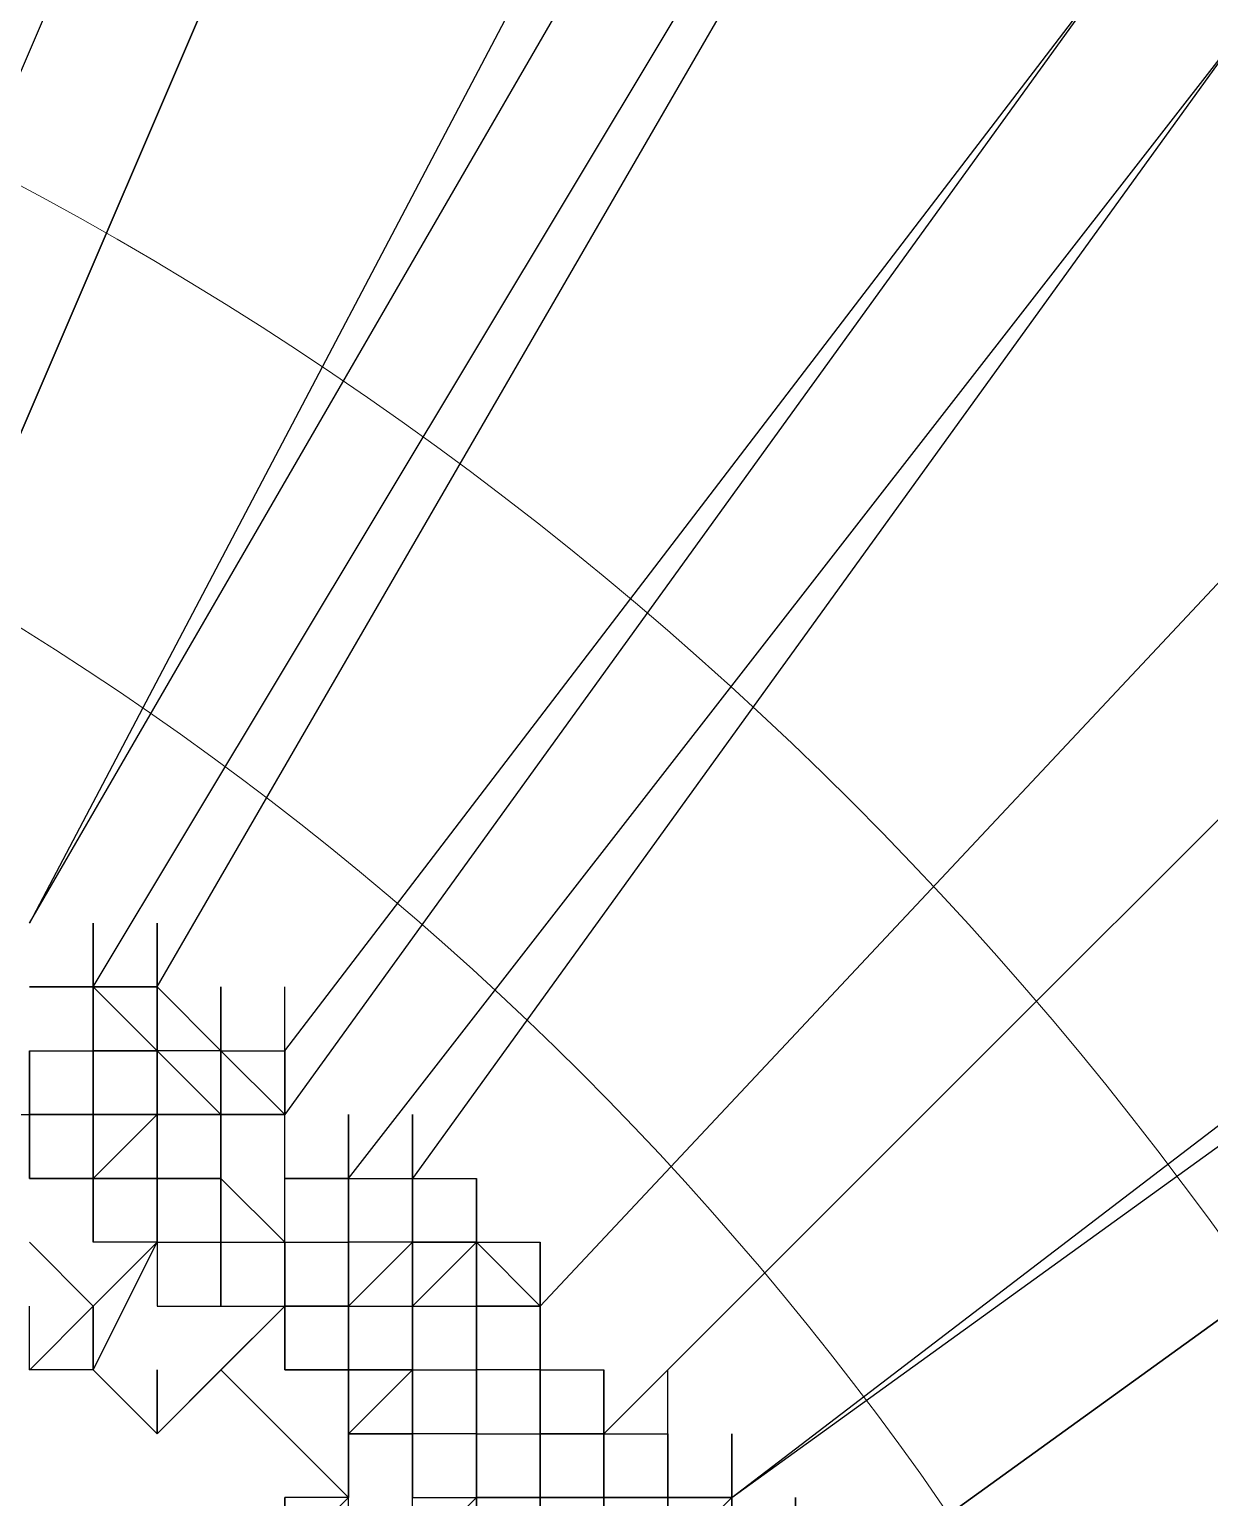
# Model space of a CAD drawing. Header units: inches. Extents: x 3324238 to 135265466, y -1036581 to 20094598.
# Drawn here: x 3353513.43 to 3353514.92, y -519252.235 to -519250.382 of the extents above; entities that cross this region are included whole.
import ezdxf

# ---------------------------------------------------------------- set-up
doc = ezdxf.new("R2010")
doc.units = ezdxf.units.IN
doc.header["$MEASUREMENT"] = 0
doc.layers.add('PDF_Geometry', color=7, linetype='Continuous')

msp = doc.modelspace()

# ---------------------------------------------------------------- linework, layer by layer
at = {"layer": 'PDF_Geometry', "color": 32, "lineweight": 13, "true_color": 0xdd6e00}
for points in [[(3353522.7765, -519332.0817), (3353522.7765, -519254.4915, 1.00015), (3353499.8943, -519254.4915)], [(3353517.2977, -519332.0817), (3353517.2977, -519254.4915, 1.002038), (3353505.3731, -519254.4915), (3353505.3731, -519332.0817)], [(3353516.8143, -519332.0817), (3353516.8143, -519254.4915, 1.000988), (3353505.8566, -519254.4915), (3353505.8566, -519332.0817)]]:
    msp.add_lwpolyline(points, format="xyb", dxfattribs=at)
at = {"layer": 'PDF_Geometry', "lineweight": 25}
for points in [[(3353513.9137, -519249.8184), (3353513.9943, -519249.8184), (3353513.9137, -519249.7378), (3353513.9137, -519249.6572), (3353513.9137, -519249.5766), (3353513.9137, -519249.6572), (3353513.9137, -519249.7378), (3353513.1886, -519251.4298), (3353513.1886, -519251.5103), (3353513.1886, -519251.5909), (3353513.1886, -519251.6715), (3353513.1886, -519251.5909), (3353513.1886, -519251.5103), (3353513.1886, -519251.5909), (3353513.1886, -519251.5103), (3353513.1886, -519251.5909), (3353513.1886, -519251.5103), (3353513.1886, -519251.4298), (3353513.1886, -519251.3492), (3353513.1886, -519251.4298), (3353513.9137, -519249.7378)], [(3353513.7526, -519249.6572), (3353513.0274, -519251.3492), (3353513.0274, -519251.2686)], [(3353513.4303, -519251.5103), (3353514.3166, -519249.9795)], [(3353514.236, -519249.9795), (3353513.4303, -519251.5103)], [(3353513.5108, -519251.5909), (3353514.4777, -519249.9795)], [(3353513.5914, -519251.5909), (3353514.4777, -519250.0601)], [(3353514.8, -519250.3018), (3353513.7526, -519251.7521), (3353513.7526, -519251.6715), (3353514.8, -519250.3018), (3353514.8, -519250.2212), (3353514.8, -519250.3018), (3353514.8806, -519250.3018), (3353514.8806, -519250.2212), (3353514.8806, -519250.3018), (3353514.8806, -519250.2212)], [(3353513.8331, -519251.9132), (3353513.8331, -519251.8326), (3353514.9611, -519250.3824), (3353513.9137, -519251.8326), (3353513.9137, -519251.9132), (3353513.9137, -519251.8326), (3353513.9137, -519251.9132), (3353513.9137, -519251.8326), (3353513.9137, -519251.9132), (3353513.9137, -519251.8326), (3353513.9137, -519251.7521), (3353513.9137, -519251.8326), (3353513.9137, -519251.9132), (3353513.9137, -519251.8326), (3353513.9943, -519251.8326), (3353513.9943, -519251.9132), (3353513.9943, -519251.8326), (3353513.9943, -519251.9132), (3353513.9943, -519251.9938), (3353513.9943, -519251.9132), (3353513.9943, -519251.9938), (3353513.9943, -519252.0743), (3353513.9943, -519252.1549), (3353513.9943, -519252.2355), (3353513.9943, -519252.3161), (3353513.9943, -519252.2355), (3353513.9943, -519252.1549), (3353513.9943, -519252.0743), (3353513.9943, -519251.9938), (3353513.9943, -519252.0743), (3353513.9943, -519252.1549), (3353513.9943, -519252.2355), (3353513.9943, -519252.3161), (3353513.9943, -519252.2355), (3353513.9943, -519252.3161), (3353513.9943, -519252.2355), (3353514.0748, -519252.2355), (3353514.0748, -519252.3161), (3353514.0748, -519252.2355), (3353513.9943, -519252.2355), (3353514.0748, -519252.2355), (3353514.0748, -519252.1549), (3353514.0748, -519252.0743), (3353514.0748, -519252.1549), (3353514.0748, -519252.0743), (3353514.0748, -519251.9938), (3353514.0748, -519251.9132)], [(3353513.9137, -519252.0743), (3353513.9943, -519252.0743), (3353513.9943, -519251.9938), (3353514.0748, -519251.9938), (3353514.0748, -519251.9132), (3353514.0748, -519251.9938), (3353515.2834, -519250.7046)], [(3353515.2834, -519250.7046), (3353514.0749, -519251.9938), (3353514.0749, -519251.9132)], [(3353514.236, -519252.3161), (3353514.236, -519252.2355), (3353514.3166, -519252.2355), (3353514.236, -519252.2355), (3353514.236, -519252.3161), (3353514.236, -519252.2355), (3353514.236, -519252.3161), (3353514.236, -519252.2355), (3353514.1554, -519252.2355), (3353514.1554, -519252.1549), (3353514.1554, -519252.2355), (3353514.1554, -519252.1549), (3353514.1554, -519252.2355), (3353514.1554, -519252.1549), (3353514.1554, -519252.2355), (3353514.1554, -519252.1549), (3353514.1554, -519252.2355), (3353514.0748, -519252.2355), (3353514.1554, -519252.2355), (3353514.1554, -519252.3161), (3353514.1554, -519252.2355), (3353514.1554, -519252.1549), (3353514.1554, -519252.2355), (3353514.1554, -519252.1549), (3353515.4446, -519250.8658)], [(3353514.1554, -519252.1549), (3353515.4446, -519250.8658)], [(3353515.928, -519251.1075), (3353515.928, -519251.0269), (3353515.928, -519251.1075), (3353515.928, -519251.1881), (3353515.928, -519251.2686), (3353515.928, -519251.1881), (3353515.928, -519251.2686), (3353515.928, -519251.3492), (3353515.8474, -519251.3492), (3353514.3971, -519252.3966), (3353514.3971, -519252.4772), (3353514.3971, -519252.3966), (3353514.3971, -519252.4772), (3353514.3971, -519252.5578), (3353514.3971, -519252.6384), (3353514.3971, -519252.7189), (3353514.4777, -519252.7189), (3353514.4777, -519252.7995), (3353514.4777, -519252.8801), (3353514.4777, -519252.7995)], [(3353514.3166, -519252.3161), (3353514.3166, -519252.2355), (3353515.7669, -519251.1881)], [(3353514.3166, -519252.6384), (3353514.3971, -519252.6384), (3353514.3971, -519252.7189), (3353514.3971, -519252.6384), (3353514.3971, -519252.5578), (3353514.3971, -519252.4772), (3353514.3971, -519252.3966), (3353514.3971, -519252.3161), (3353514.3971, -519252.3966), (3353514.3971, -519252.3161), (3353514.3971, -519252.3966), (3353514.3971, -519252.3161), (3353514.3971, -519252.3966), (3353514.3971, -519252.3161), (3353514.3971, -519252.3966), (3353514.3166, -519252.3966), (3353514.3971, -519252.3966), (3353514.3971, -519252.3161), (3353514.3166, -519252.3161), (3353514.3166, -519252.2355), (3353515.6863, -519251.1881)], [(3353514.4777, -519252.4772), (3353514.4777, -519252.5578), (3353514.5583, -519252.5578), (3353514.5583, -519252.6384), (3353514.5583, -519252.5578), (3353514.4777, -519252.5578), (3353514.3971, -519252.5578), (3353514.3971, -519252.4772), (3353514.3971, -519252.5578), (3353514.3971, -519252.4772), (3353514.3971, -519252.3966), (3353515.8474, -519251.3492)], [(3353513.5108, -519251.7521), (3353513.5108, -519251.6715), (3353513.5914, -519251.6715), (3353513.5914, -519251.7521), (3353513.5914, -519251.6715), (3353513.5914, -519251.7521), (3353513.5914, -519251.8326), (3353513.5914, -519251.7521), (3353513.5914, -519251.6715), (3353513.5914, -519251.5909), (3353513.5914, -519251.6715), (3353513.5914, -519251.5909), (3353513.5914, -519251.6715), (3353513.5914, -519251.5909), (3353513.5914, -519251.5103), (3353513.5914, -519251.5909), (3353513.5914, -519251.5103)], [(3353513.5108, -519251.5909), (3353513.5108, -519251.5103)], [(3353513.5108, -519251.5909), (3353513.5108, -519251.5103)], [(3353513.5108, -519251.5909), (3353513.5108, -519251.5103)], [(3353513.5108, -519251.5909), (3353513.5108, -519251.5103)], [(3353513.5108, -519251.5909), (3353513.5108, -519251.5103)], [(3353513.5108, -519251.5909), (3353513.5108, -519251.5104)], [(3353513.5108, -519251.6715), (3353513.5108, -519251.5909), (3353513.5108, -519251.5104)], [(3353513.5108, -519251.5909), (3353513.5108, -519251.5104)], [(3353513.5109, -519251.6715), (3353513.5109, -519251.5909), (3353513.5109, -519251.5104)], [(3353513.5914, -519251.5909), (3353513.5914, -519251.5104)], [(3353513.4303, -519251.6715), (3353513.5108, -519251.6715), (3353513.5108, -519251.5909), (3353513.5108, -519251.6715), (3353513.5108, -519251.7521), (3353513.5108, -519251.6715), (3353513.5108, -519251.5909), (3353513.5108, -519251.6715), (3353513.5108, -519251.5909), (3353513.5108, -519251.6715), (3353513.5108, -519251.7521), (3353513.5108, -519251.8326), (3353513.5108, -519251.7521), (3353513.5108, -519251.8326), (3353513.5914, -519251.8326), (3353513.5914, -519251.7521), (3353513.5108, -519251.8326), (3353513.5108, -519251.7521), (3353513.5108, -519251.8326), (3353513.5914, -519251.8326), (3353513.5914, -519251.7521), (3353513.5914, -519251.8326), (3353513.5108, -519251.8326), (3353513.5108, -519251.7521), (3353513.5108, -519251.8326), (3353513.4303, -519251.8326), (3353513.5108, -519251.8326), (3353513.5108, -519251.7521), (3353513.4303, -519251.7521)], [(3353513.4303, -519251.7521), (3353513.5108, -519251.7521), (3353513.5108, -519251.6715), (3353513.5108, -519251.5909), (3353513.5914, -519251.5909), (3353513.5914, -519251.6715), (3353513.5914, -519251.7521), (3353513.5108, -519251.7521), (3353513.5914, -519251.7521), (3353513.5914, -519251.8326), (3353513.5914, -519251.7521), (3353513.5914, -519251.8326), (3353513.5914, -519251.7521), (3353513.5914, -519251.8326), (3353513.672, -519251.8326), (3353513.672, -519251.9132), (3353513.672, -519251.9938), (3353513.7526, -519251.9938), (3353513.7526, -519251.9132), (3353513.8331, -519251.9132), (3353513.8331, -519251.8326), (3353513.9137, -519251.8326), (3353513.9137, -519251.9132), (3353513.9137, -519251.8326), (3353513.9137, -519251.9132), (3353513.8331, -519251.9132), (3353513.8331, -519251.9938), (3353513.8331, -519252.0743), (3353513.8331, -519252.1549), (3353513.8331, -519252.2355)], [(3353513.4303, -519251.5909), (3353513.5108, -519251.5909), (3353513.5108, -519251.6715)], [(3353513.672, -519251.5909), (3353513.672, -519251.6715), (3353513.5914, -519251.6715), (3353513.672, -519251.7521), (3353513.5914, -519251.7521), (3353513.5914, -519251.8326), (3353513.5914, -519251.9132), (3353513.5914, -519251.9938), (3353513.672, -519251.9938), (3353513.672, -519251.9132), (3353513.672, -519251.8326), (3353513.672, -519251.9132), (3353513.672, -519251.8326), (3353513.672, -519251.7521), (3353513.672, -519251.6715), (3353513.672, -519251.7521), (3353513.672, -519251.6715), (3353513.672, -519251.7521), (3353513.672, -519251.8326), (3353513.672, -519251.7521), (3353513.672, -519251.8326), (3353513.672, -519251.7521), (3353513.672, -519251.6715), (3353513.672, -519251.5909), (3353513.672, -519251.6715), (3353513.672, -519251.7521), (3353513.7526, -519251.7521), (3353513.672, -519251.7521), (3353513.672, -519251.8326), (3353513.5914, -519251.8326), (3353513.5914, -519251.9132), (3353513.5914, -519251.8326), (3353513.5108, -519251.8326), (3353513.5108, -519251.7521), (3353513.5108, -519251.8326), (3353513.5108, -519251.7521), (3353513.5108, -519251.6715), (3353513.5108, -519251.7521), (3353513.4303, -519251.7521)], [(3353513.5108, -519251.6715), (3353513.5108, -519251.5909)], [(3353513.5108, -519251.6715), (3353513.5108, -519251.5909)], [(3353513.5108, -519251.6715), (3353513.5108, -519251.5909)], [(3353513.5108, -519251.6715), (3353513.5108, -519251.5909)], [(3353513.5914, -519251.6715), (3353513.5108, -519251.5909)], [(3353513.5108, -519251.5909), (3353513.5914, -519251.5909)], [(3353513.5108, -519251.6715), (3353513.5108, -519251.5909)], [(3353513.5108, -519251.6715), (3353513.5108, -519251.5909)], [(3353513.5108, -519251.6715), (3353513.5108, -519251.5909)], [(3353513.5108, -519251.6715), (3353513.5108, -519251.5909)], [(3353513.5108, -519251.6715), (3353513.5108, -519251.5909)], [(3353513.5109, -519251.6715), (3353513.5109, -519251.5909)], [(3353513.5109, -519251.6715), (3353513.5109, -519251.5909)], [(3353513.5914, -519251.6715), (3353513.5914, -519251.5909)], [(3353513.5914, -519251.5909), (3353513.672, -519251.6715)], [(3353513.5914, -519251.6715), (3353513.5914, -519251.5909)], [(3353513.672, -519251.7521), (3353513.672, -519251.6715), (3353513.672, -519251.5909), (3353513.672, -519251.6715), (3353513.5914, -519251.6715), (3353513.5914, -519251.7521), (3353513.5914, -519251.6715), (3353513.5914, -519251.5909), (3353513.5914, -519251.6715), (3353513.5914, -519251.5909), (3353513.5914, -519251.6715), (3353513.5914, -519251.7521), (3353513.5914, -519251.6715)], [(3353513.5914, -519251.6715), (3353513.5914, -519251.5909)], [(3353513.5914, -519251.6715), (3353513.5914, -519251.5909)], [(3353513.5914, -519251.6715), (3353513.5914, -519251.5909)], [(3353513.5914, -519251.6715), (3353513.5914, -519251.5909)], [(3353513.5914, -519251.6715), (3353513.5914, -519251.5909)], [(3353513.5914, -519251.6715), (3353513.5914, -519251.5909)], [(3353513.672, -519251.6715), (3353513.672, -519251.5909)], [(3353513.672, -519251.6715), (3353513.672, -519251.5909)], [(3353513.672, -519251.6715), (3353513.672, -519251.5909)], [(3353513.672, -519251.6715), (3353513.672, -519251.5909)], [(3353513.672, -519251.6715), (3353513.672, -519251.5909)], [(3353513.672, -519251.6715), (3353513.672, -519251.5909)], [(3353513.672, -519251.6715), (3353513.672, -519251.5909)], [(3353513.7526, -519251.7521), (3353513.7526, -519251.6715), (3353513.7526, -519251.5909)], [(3353513.7526, -519251.7521), (3353513.7526, -519251.6715), (3353513.7526, -519251.5909)], [(3353513.3497, -519251.7521), (3353513.4303, -519251.7521), (3353513.4303, -519251.6715), (3353513.4303, -519251.7521), (3353513.4303, -519251.6715), (3353513.4303, -519251.7521), (3353513.4303, -519251.8326), (3353513.4303, -519251.7521), (3353513.4303, -519251.6715), (3353513.4303, -519251.7521), (3353513.4303, -519251.6715), (3353513.4303, -519251.7521), (3353513.4303, -519251.8326), (3353513.4303, -519251.7521), (3353513.5108, -519251.7521), (3353513.5108, -519251.8326)], [(3353513.4303, -519251.7521), (3353513.4303, -519251.6715)], [(3353513.4303, -519251.7521), (3353513.4303, -519251.6715)], [(3353513.5108, -519251.7521), (3353513.5108, -519251.6715)], [(3353513.5108, -519251.6715), (3353513.5914, -519251.6715), (3353513.5108, -519251.6715)], [(3353513.5108, -519251.7521), (3353513.5108, -519251.6715)], [(3353513.5108, -519251.7521), (3353513.5108, -519251.6715)], [(3353513.5108, -519251.7521), (3353513.5108, -519251.6715)], [(3353513.5108, -519251.6715), (3353513.5108, -519251.7521)], [(3353513.5108, -519251.7521), (3353513.5108, -519251.6715)], [(3353513.5108, -519251.7521), (3353513.5108, -519251.6715)], [(3353513.5108, -519251.7521), (3353513.5108, -519251.6715)], [(3353513.5108, -519251.7521), (3353513.5108, -519251.6715)], [(3353513.5108, -519251.6715), (3353513.5914, -519251.6715)], [(3353513.5109, -519251.6715), (3353513.5914, -519251.6715)], [(3353513.5914, -519251.8326), (3353513.5914, -519251.7521), (3353513.5914, -519251.6715)], [(3353513.5914, -519251.6715), (3353513.5914, -519251.7521), (3353513.5914, -519251.6715)], [(3353513.5914, -519251.7521), (3353513.5914, -519251.6715)], [(3353513.5914, -519251.7521), (3353513.5914, -519251.6715)], [(3353513.5914, -519251.7521), (3353513.5914, -519251.6715)], [(3353513.5914, -519251.7521), (3353513.5914, -519251.6715)], [(3353513.5914, -519251.6715), (3353513.5914, -519251.7521), (3353513.5914, -519251.6715)], [(3353513.5914, -519251.6715), (3353513.5914, -519251.7521)], [(3353513.5914, -519251.7521), (3353513.5914, -519251.6715), (3353513.5914, -519251.7521)], [(3353513.5914, -519251.7521), (3353513.5914, -519251.6715)], [(3353513.672, -519251.7521), (3353513.672, -519251.6715), (3353513.5914, -519251.6715)], [(3353513.672, -519251.6715), (3353513.5914, -519251.6715)], [(3353513.672, -519251.7521), (3353513.672, -519251.6715)], [(3353513.672, -519251.6715), (3353513.7526, -519251.6715)], [(3353513.672, -519251.7521), (3353513.672, -519251.6715)], [(3353513.672, -519251.6715), (3353513.672, -519251.7521)], [(3353513.7526, -519251.6715), (3353513.7526, -519251.7521), (3353513.672, -519251.7521), (3353513.672, -519251.6715)], [(3353513.672, -519251.7521), (3353513.672, -519251.6715)], [(3353513.672, -519251.6715), (3353513.672, -519251.7521)], [(3353513.672, -519251.6715), (3353513.672, -519251.7521)], [(3353513.672, -519251.7521), (3353513.672, -519251.6715), (3353513.672, -519251.7521)], [(3353513.672, -519251.7521), (3353513.672, -519251.6715), (3353513.7526, -519251.7521)], [(3353513.672, -519251.6715), (3353513.7526, -519251.6715)], [(3353514.0748, -519252.4772), (3353513.9137, -519252.3161), (3353513.9137, -519252.2355), (3353513.9137, -519252.1549), (3353513.8331, -519252.1549), (3353513.8331, -519252.0743), (3353513.8331, -519251.9938), (3353513.8331, -519252.0743), (3353513.8331, -519252.1549), (3353513.8331, -519252.0743), (3353513.8331, -519251.9938), (3353513.8331, -519252.0743), (3353513.8331, -519251.9938), (3353513.8331, -519251.9132), (3353513.8331, -519251.8326), (3353513.7526, -519251.8326), (3353513.7526, -519251.7521), (3353513.7526, -519251.6715), (3353513.7526, -519251.7521)], [(3353513.7526, -519251.8326), (3353513.7526, -519251.7521), (3353513.7526, -519251.6715)], [(3353513.7526, -519251.7521), (3353513.7526, -519251.6715)], [(3353513.7526, -519251.7521), (3353513.7526, -519251.6715)], [(3353513.7526, -519251.7521), (3353513.7526, -519251.6715)], [(3353513.7526, -519251.7521), (3353513.7526, -519251.6715)], [(3353513.7526, -519251.7521), (3353513.7526, -519251.6715)], [(3353513.7526, -519251.8326), (3353513.7526, -519251.7521), (3353513.7526, -519251.6715)], [(3353513.7526, -519251.7521), (3353513.7526, -519251.6715)], [(3353513.5108, -519251.8326), (3353513.5108, -519251.7521)], [(3353513.5108, -519251.7521), (3353513.5108, -519251.8326)], [(3353513.5108, -519251.8326), (3353513.5108, -519251.7521)], [(3353513.5108, -519251.8326), (3353513.5108, -519251.7521)], [(3353513.5914, -519251.7521), (3353513.5108, -519251.7521)], [(3353513.5108, -519251.8326), (3353513.5108, -519251.7521)], [(3353513.5108, -519251.8326), (3353513.5108, -519251.7521)], [(3353513.5914, -519251.8326), (3353513.5108, -519251.8326), (3353513.5108, -519251.7521)], [(3353513.5108, -519251.8326), (3353513.5108, -519251.7521)], [(3353513.5108, -519251.7521), (3353513.5108, -519251.8326)], [(3353513.5108, -519251.7521), (3353513.5914, -519251.7521)], [(3353513.5108, -519251.8326), (3353513.5108, -519251.7521)], [(3353513.5108, -519251.8326), (3353513.5914, -519251.8326), (3353513.5914, -519251.7521), (3353513.5914, -519251.8326)], [(3353513.5108, -519251.8326), (3353513.5108, -519251.7521)], [(3353513.5108, -519251.8326), (3353513.5108, -519251.7521)], [(3353513.5109, -519251.8326), (3353513.5109, -519251.7521), (3353513.5109, -519251.8326), (3353513.5109, -519251.7521), (3353513.5914, -519251.7521)], [(3353513.5109, -519251.8326), (3353513.5109, -519251.7521)], [(3353513.5109, -519251.8326), (3353513.5109, -519251.7521)], [(3353513.5914, -519251.9132), (3353513.5914, -519251.8326), (3353513.5914, -519251.7521)], [(3353513.5914, -519251.7521), (3353513.672, -519251.7521)], [(3353513.5914, -519251.8326), (3353513.5914, -519251.7521)], [(3353513.5914, -519251.8326), (3353513.5914, -519251.7521)], [(3353513.5914, -519251.8326), (3353513.5914, -519251.7521)], [(3353513.5914, -519251.8326), (3353513.5914, -519251.7521)], [(3353513.5914, -519251.8326), (3353513.5914, -519251.7521)], [(3353513.672, -519251.7521), (3353513.5914, -519251.7521)], [(3353513.672, -519251.7521), (3353513.5914, -519251.7521)], [(3353513.5914, -519251.7521), (3353513.672, -519251.7521)], [(3353513.672, -519251.7521), (3353513.5914, -519251.7521)], [(3353513.5914, -519251.8326), (3353513.672, -519251.8326), (3353513.672, -519251.7521)], [(3353513.672, -519252.0743), (3353513.8331, -519252.2355), (3353513.8331, -519252.1549), (3353513.9137, -519252.1549), (3353513.9137, -519252.0743), (3353513.9137, -519251.9938), (3353513.9137, -519251.9132), (3353513.9137, -519251.9938), (3353513.9137, -519251.9132), (3353513.9137, -519251.9938), (3353513.9137, -519252.0743), (3353513.9137, -519251.9938), (3353513.9137, -519251.9132), (3353513.9137, -519251.8326), (3353513.9137, -519251.7521)], [(3353513.7526, -519251.9938), (3353513.7526, -519252.0743), (3353513.7526, -519251.9938), (3353513.7526, -519251.9132), (3353513.672, -519251.8326), (3353513.672, -519251.7521)], [(3353513.672, -519251.8326), (3353513.672, -519251.7521)], [(3353513.672, -519251.8326), (3353513.672, -519251.7521)], [(3353513.672, -519251.8326), (3353513.672, -519251.7521)], [(3353513.9137, -519252.0743), (3353513.8331, -519252.0743), (3353513.8331, -519251.9938), (3353513.8331, -519251.9132), (3353513.8331, -519251.8326), (3353513.8331, -519251.7521), (3353513.8331, -519251.8326), (3353513.8331, -519251.9132), (3353513.8331, -519251.8326), (3353513.8331, -519251.9132), (3353513.8331, -519251.8326), (3353513.8331, -519251.9132), (3353513.8331, -519251.8326), (3353513.8331, -519251.9132), (3353513.8331, -519251.9938), (3353513.8331, -519252.0743), (3353513.8331, -519251.9938), (3353513.8331, -519252.0743), (3353513.8331, -519251.9938), (3353513.7526, -519251.9938), (3353513.8331, -519251.9938), (3353513.8331, -519252.0743), (3353513.8331, -519251.9938), (3353513.8331, -519252.0743), (3353513.9137, -519252.0743), (3353513.9137, -519251.9938), (3353513.9137, -519252.0743), (3353513.9137, -519251.9938), (3353513.9137, -519251.9132), (3353513.9137, -519251.9938), (3353513.9137, -519252.0743), (3353513.9137, -519251.9938)], [(3353513.7526, -519251.8326), (3353513.7526, -519251.7521)], [(3353513.7526, -519251.8326), (3353513.7526, -519251.7521)], [(3353513.7526, -519251.8326), (3353513.7526, -519251.7521)], [(3353513.8331, -519251.7521), (3353513.8331, -519251.8326), (3353513.8331, -519251.9132), (3353513.8331, -519251.9938), (3353513.8331, -519252.0743), (3353513.7526, -519252.0743), (3353513.7526, -519251.9938), (3353513.7526, -519251.9132), (3353513.7526, -519251.8326)], [(3353513.8331, -519251.9132), (3353513.8331, -519251.8326), (3353513.8331, -519251.7521)], [(3353513.8331, -519251.8326), (3353513.8331, -519251.7521)], [(3353513.8331, -519251.8326), (3353513.8331, -519251.7521)], [(3353513.8331, -519251.8326), (3353513.8331, -519251.7521)], [(3353513.9137, -519251.8326), (3353513.9137, -519251.7521)], [(3353513.4303, -519251.9132), (3353513.5108, -519251.9938), (3353513.5108, -519252.0743), (3353513.5108, -519251.9938), (3353513.5914, -519251.9132), (3353513.672, -519251.9132), (3353513.672, -519251.9938), (3353513.672, -519251.9132), (3353513.7526, -519251.9132), (3353513.7526, -519251.9938), (3353513.7526, -519251.9132), (3353513.7526, -519251.9938), (3353513.7526, -519251.9132), (3353513.7526, -519251.9938), (3353513.7526, -519252.0743), (3353513.7526, -519251.9938), (3353513.7526, -519252.0743), (3353513.7526, -519251.9938), (3353513.672, -519252.0743), (3353513.5914, -519252.1549), (3353513.5108, -519252.0743), (3353513.5914, -519251.9132), (3353513.5914, -519251.8326), (3353513.5914, -519251.9132), (3353513.5108, -519251.9132), (3353513.5108, -519251.8326), (3353513.5914, -519251.8326)], [(3353513.5914, -519251.8326), (3353513.5108, -519251.8326), (3353513.5914, -519251.8326)], [(3353513.5108, -519251.8326), (3353513.5914, -519251.8326)], [(3353513.5914, -519251.9132), (3353513.5914, -519251.8326)], [(3353513.5914, -519251.9132), (3353513.5914, -519251.8326)], [(3353513.5914, -519251.9132), (3353513.5914, -519251.8326)], [(3353513.5914, -519251.8326), (3353513.5914, -519251.9132), (3353513.5914, -519251.8326)], [(3353513.5914, -519251.9132), (3353513.5914, -519251.8326)], [(3353513.5914, -519251.8326), (3353513.5914, -519251.9132)], [(3353513.5914, -519251.9132), (3353513.5914, -519251.8326)], [(3353513.5914, -519251.8326), (3353513.5914, -519251.9132)], [(3353513.5914, -519251.9132), (3353513.5914, -519251.8326)], [(3353513.672, -519251.9132), (3353513.672, -519251.8326)], [(3353513.672, -519251.9132), (3353513.672, -519251.8326)], [(3353513.7526, -519252.0743), (3353513.7526, -519251.9938), (3353513.8331, -519251.9938), (3353513.8331, -519251.9132), (3353513.8331, -519251.9938), (3353513.8331, -519252.0743), (3353513.7526, -519252.0743), (3353513.7526, -519251.9938), (3353513.7526, -519252.0743), (3353513.7526, -519251.9938), (3353513.7526, -519251.9132), (3353513.7526, -519251.9938), (3353513.7526, -519251.9132), (3353513.7526, -519251.9938), (3353513.8331, -519251.9938), (3353513.8331, -519252.0743), (3353513.8331, -519251.9938), (3353513.8331, -519252.0743), (3353513.8331, -519251.9938), (3353513.9137, -519251.9132), (3353513.9943, -519251.9132), (3353513.9943, -519251.8326), (3353513.9943, -519251.9132), (3353513.9943, -519251.8326), (3353513.9943, -519251.9132), (3353513.9943, -519251.9938), (3353513.9943, -519252.0743), (3353513.9943, -519252.1549), (3353513.9943, -519252.2355), (3353513.9943, -519252.3161), (3353513.9943, -519252.2355), (3353513.9943, -519252.3161)], [(3353513.7526, -519251.9132), (3353513.7526, -519251.8326)], [(3353513.7526, -519251.9132), (3353513.7526, -519251.8326)], [(3353513.7526, -519251.9132), (3353513.7526, -519251.8326), (3353513.8331, -519251.8326), (3353513.8331, -519251.9132), (3353513.8331, -519251.9938), (3353513.8331, -519252.0743), (3353513.8331, -519251.9938), (3353513.8331, -519251.9132), (3353513.8331, -519251.8326)], [(3353513.7526, -519251.8326), (3353513.8331, -519251.8326)], [(3353513.7526, -519251.9132), (3353513.7526, -519251.8326)], [(3353513.8331, -519251.8326), (3353513.7526, -519251.8326)], [(3353513.7526, -519251.9132), (3353513.7526, -519251.8326)], [(3353513.8331, -519251.9938), (3353513.8331, -519251.9132), (3353513.8331, -519251.8326)], [(3353513.8331, -519251.9132), (3353513.8331, -519251.8326)], [(3353513.9137, -519252.0743), (3353513.8331, -519252.0743), (3353513.8331, -519251.9938), (3353513.9137, -519251.9938), (3353513.9137, -519251.9132), (3353513.9137, -519251.9938), (3353513.9137, -519251.9132), (3353513.9137, -519251.8326), (3353513.9137, -519251.9132), (3353513.9137, -519251.8326)], [(3353513.8331, -519251.9132), (3353513.8331, -519251.8326)], [(3353513.8331, -519251.9132), (3353513.8331, -519251.8326)], [(3353513.8331, -519251.8326), (3353513.9137, -519251.8326)], [(3353513.8331, -519251.9132), (3353513.8331, -519251.8326)], [(3353513.8331, -519251.9132), (3353513.8331, -519251.8326)], [(3353513.8331, -519251.9132), (3353513.8331, -519251.8326)], [(3353513.9137, -519251.9132), (3353513.9137, -519251.8326), (3353513.9137, -519251.9132)], [(3353513.9137, -519251.9132), (3353513.9137, -519251.8326)], [(3353513.9137, -519251.9132), (3353513.9137, -519251.8326)], [(3353513.9137, -519251.9132), (3353513.9137, -519251.8326)], [(3353513.9137, -519251.9132), (3353513.9137, -519251.8326)], [(3353513.9137, -519251.9132), (3353513.9137, -519251.8326)], [(3353513.9137, -519251.9132), (3353513.9137, -519251.8326)], [(3353513.9137, -519251.9132), (3353513.9137, -519251.8326)], [(3353513.9137, -519251.9132), (3353513.9137, -519251.8326)], [(3353513.9137, -519251.9132), (3353513.9137, -519251.8326)], [(3353513.9137, -519251.9132), (3353513.9137, -519251.8326)], [(3353513.9137, -519251.9132), (3353513.9137, -519251.8326)], [(3353513.9137, -519251.9132), (3353513.9137, -519251.8326)], [(3353513.9137, -519251.9132), (3353513.9137, -519251.8326)], [(3353513.9137, -519251.9132), (3353513.9137, -519251.8326)], [(3353513.9137, -519251.9132), (3353513.9137, -519251.8326)], [(3353513.9137, -519251.9132), (3353513.9137, -519251.8326)], [(3353514.0748, -519252.2355), (3353513.9943, -519252.2355), (3353513.9943, -519252.1549), (3353513.9943, -519252.0743), (3353513.9943, -519251.9938), (3353513.9943, -519251.9132), (3353513.9943, -519251.8326)], [(3353513.9943, -519251.9132), (3353513.9943, -519251.8326)], [(3353513.5914, -519251.9132), (3353513.5108, -519251.9132)], [(3353513.672, -519251.9938), (3353513.672, -519251.9132)], [(3353513.8331, -519251.9938), (3353513.8331, -519252.0743), (3353513.8331, -519251.9938), (3353513.8331, -519252.0743), (3353513.8331, -519251.9938), (3353513.8331, -519252.0743), (3353513.8331, -519251.9938), (3353513.7526, -519251.9938), (3353513.7526, -519252.0743), (3353513.8331, -519252.0743), (3353513.8331, -519252.1549), (3353513.9137, -519252.0743), (3353513.8331, -519252.0743), (3353513.8331, -519252.1549), (3353513.8331, -519252.0743), (3353513.8331, -519251.9938), (3353513.8331, -519252.0743), (3353513.8331, -519251.9938), (3353513.8331, -519252.0743), (3353513.8331, -519251.9938), (3353513.8331, -519252.0743), (3353513.8331, -519252.1549), (3353513.8331, -519252.0743), (3353513.8331, -519252.1549), (3353513.8331, -519252.0743), (3353513.8331, -519252.1549), (3353513.8331, -519252.0743), (3353513.8331, -519251.9938), (3353513.8331, -519251.9132), (3353513.8331, -519251.9938), (3353513.8331, -519251.9132), (3353513.8331, -519251.9938), (3353513.7526, -519251.9938), (3353513.7526, -519251.9132), (3353513.7526, -519251.9938), (3353513.7526, -519251.9132)], [(3353513.7526, -519251.9938), (3353513.7526, -519251.9132)], [(3353513.7526, -519251.9938), (3353513.7526, -519251.9132)], [(3353513.7526, -519251.9938), (3353513.7526, -519251.9132)], [(3353513.8331, -519251.9938), (3353513.8331, -519251.9132)], [(3353513.9137, -519251.9132), (3353513.9137, -519251.9938), (3353513.9943, -519251.9938)], [(3353513.9137, -519251.9938), (3353513.9137, -519251.9132)], [(3353513.9137, -519251.9938), (3353513.9137, -519251.9132)], [(3353513.9137, -519251.9132), (3353513.9943, -519251.9132), (3353513.9943, -519251.9938)], [(3353513.9137, -519251.9938), (3353513.9137, -519251.9132)], [(3353513.9137, -519251.9938), (3353513.9137, -519251.9132)], [(3353513.9137, -519251.9132), (3353513.9943, -519251.9132)], [(3353513.9137, -519251.9132), (3353513.9943, -519251.9132), (3353513.9137, -519251.9938)], [(3353513.9137, -519251.9938), (3353513.9137, -519251.9132), (3353513.9137, -519251.9938)], [(3353513.9137, -519251.9132), (3353513.9137, -519251.9938)], [(3353513.9943, -519251.9938), (3353513.9943, -519251.9132), (3353513.9137, -519251.9132)], [(3353513.9943, -519251.9938), (3353513.9943, -519251.9132)], [(3353513.9943, -519251.9938), (3353513.9943, -519251.9132)], [(3353513.9943, -519251.9132), (3353514.0748, -519251.9938)], [(3353513.9943, -519251.9938), (3353513.9943, -519251.9132)], [(3353513.9943, -519251.9938), (3353513.9943, -519251.9132)], [(3353514.0748, -519251.9938), (3353514.0748, -519251.9132)], [(3353513.5109, -519252.0743), (3353513.4303, -519252.0743), (3353513.4303, -519251.9938)], [(3353513.5109, -519251.9938), (3353513.4303, -519252.0744)], [(3353513.5914, -519252.1549), (3353513.7526, -519251.9938)], [(3353513.672, -519251.9938), (3353513.7526, -519251.9938)], [(3353513.7526, -519251.9938), (3353513.7526, -519252.0743), (3353513.7526, -519251.9938)], [(3353513.8331, -519251.9938), (3353513.8331, -519252.0743), (3353513.9137, -519252.0743), (3353513.9137, -519252.1549)], [(3353513.9943, -519252.3161), (3353513.9943, -519252.2355), (3353513.9943, -519252.3161), (3353513.9943, -519252.2355), (3353513.9943, -519252.1549), (3353513.9943, -519252.0743), (3353513.9943, -519252.1549), (3353513.9943, -519252.0743), (3353513.9943, -519251.9938), (3353513.9943, -519252.0743), (3353513.9943, -519252.1549), (3353513.9137, -519252.1549), (3353513.9137, -519252.0743), (3353513.9137, -519251.9938), (3353513.9137, -519252.0743), (3353513.8331, -519252.0743), (3353513.8331, -519252.1549)], [(3353513.9137, -519252.0743), (3353513.8331, -519252.1549), (3353513.8331, -519252.0743), (3353513.8331, -519251.9938)], [(3353513.8331, -519252.0743), (3353513.8331, -519251.9938)], [(3353513.8331, -519252.0743), (3353513.8331, -519251.9938)], [(3353513.9137, -519252.2355), (3353513.9943, -519252.2355), (3353514.0748, -519252.2355), (3353514.0748, -519252.3161), (3353514.0748, -519252.2355), (3353514.0748, -519252.3161), (3353514.0748, -519252.2355), (3353514.0748, -519252.3161), (3353514.0748, -519252.2355), (3353514.0748, -519252.1549), (3353514.0748, -519252.0743), (3353514.0748, -519251.9938), (3353514.0748, -519252.0743), (3353514.0748, -519251.9938), (3353514.0748, -519252.0743), (3353514.0748, -519252.1549), (3353514.1554, -519252.1549), (3353514.1554, -519252.0743), (3353514.1554, -519252.1549), (3353514.1554, -519252.0743)], [(3353513.9137, -519251.9938), (3353513.9943, -519251.9938)], [(3353513.9137, -519252.0743), (3353513.9137, -519251.9938)], [(3353513.9137, -519252.0743), (3353513.9137, -519251.9938)], [(3353513.9137, -519252.0743), (3353513.9137, -519251.9938)], [(3353513.9137, -519252.0743), (3353513.9137, -519251.9938)], [(3353513.9137, -519252.0743), (3353513.9137, -519251.9938)], [(3353513.9137, -519252.0743), (3353513.9137, -519251.9938)], [(3353513.9137, -519251.9938), (3353513.9943, -519251.9938)], [(3353513.9137, -519252.0743), (3353513.9137, -519251.9938)], [(3353513.9137, -519252.0743), (3353513.9137, -519251.9938)], [(3353514.0748, -519252.3161), (3353514.0748, -519252.2355), (3353514.0748, -519252.1549), (3353514.0748, -519252.0743), (3353513.9943, -519252.0743), (3353513.9943, -519252.1549), (3353513.9943, -519252.0743), (3353513.9943, -519251.9938)], [(3353513.9943, -519252.0743), (3353513.9943, -519251.9938)], [(3353513.9943, -519252.0743), (3353513.9943, -519251.9938)], [(3353513.9943, -519252.0743), (3353513.9943, -519251.9938)], [(3353513.9943, -519252.0743), (3353513.9943, -519251.9938)], [(3353513.9943, -519252.0743), (3353513.9943, -519251.9938)], [(3353514.0748, -519252.0743), (3353514.0748, -519251.9938)], [(3353514.0748, -519252.0743), (3353514.0748, -519251.9938)], [(3353514.0748, -519252.0743), (3353514.0748, -519251.9938)], [(3353514.0748, -519252.0743), (3353514.0748, -519251.9938), (3353514.0748, -519252.0743)], [(3353514.0748, -519252.1549), (3353514.0748, -519252.0743), (3353514.0748, -519251.9938)], [(3353513.5914, -519252.1549), (3353513.5914, -519252.0743)], [(3353513.5914, -519252.1549), (3353513.5914, -519252.0743)], [(3353513.5914, -519252.1549), (3353513.5914, -519252.0743)], [(3353513.5914, -519252.1549), (3353513.5914, -519252.0743)], [(3353513.8331, -519252.0743), (3353513.8331, -519252.1549), (3353513.8331, -519252.2355)], [(3353513.8331, -519252.1549), (3353513.9137, -519252.0743)], [(3353513.8331, -519252.1549), (3353513.8331, -519252.0744)], [(3353513.9137, -519252.0743), (3353513.9943, -519252.0743)], [(3353513.9137, -519252.0743), (3353513.9943, -519252.0743)], [(3353513.9137, -519252.1549), (3353513.9137, -519252.0743)], [(3353513.9943, -519252.1549), (3353513.9943, -519252.0744), (3353513.9137, -519252.0744)], [(3353513.9137, -519252.1549), (3353513.9137, -519252.0744)], [(3353514.3166, -519252.3161), (3353514.3166, -519252.2355), (3353514.236, -519252.2355), (3353514.3166, -519252.2355), (3353514.3166, -519252.1549), (3353514.3166, -519252.2355), (3353514.236, -519252.2355), (3353514.236, -519252.1549), (3353514.236, -519252.2355), (3353514.236, -519252.1549), (3353514.236, -519252.2355), (3353514.1554, -519252.2355), (3353514.1554, -519252.1549), (3353514.1554, -519252.2355), (3353514.1554, -519252.1549), (3353514.1554, -519252.2355), (3353514.1554, -519252.1549), (3353514.0748, -519252.1549), (3353514.0748, -519252.0743), (3353514.1554, -519252.0743), (3353514.1554, -519252.1549), (3353514.1554, -519252.2355), (3353514.1554, -519252.3161), (3353514.1554, -519252.2355), (3353514.1554, -519252.1549), (3353514.1554, -519252.0743), (3353514.1554, -519252.1549), (3353514.1554, -519252.2355), (3353514.1554, -519252.1549), (3353514.1554, -519252.2355), (3353514.1554, -519252.3161)], [(3353514.1554, -519252.3161), (3353514.1554, -519252.2355), (3353514.1554, -519252.3161), (3353514.1554, -519252.2355), (3353514.1554, -519252.1549), (3353514.1554, -519252.0743), (3353514.1554, -519252.1549), (3353514.1554, -519252.0743), (3353514.1554, -519252.1549), (3353514.0748, -519252.1549), (3353514.0748, -519252.2355), (3353514.0748, -519252.3161)], [(3353514.0748, -519252.1549), (3353514.0748, -519252.0744)], [(3353514.236, -519252.3161), (3353514.236, -519252.2355), (3353514.236, -519252.3161), (3353514.236, -519252.2355), (3353514.236, -519252.1549), (3353514.236, -519252.2355), (3353514.236, -519252.1549), (3353514.236, -519252.2355), (3353514.1554, -519252.2355), (3353514.236, -519252.2355), (3353514.1554, -519252.2355), (3353514.1554, -519252.1549), (3353514.236, -519252.1549), (3353514.236, -519252.0743)], [(3353514.1554, -519252.1549), (3353514.1554, -519252.0743)], [(3353514.1554, -519252.1549), (3353514.1554, -519252.0743)], [(3353514.1554, -519252.1549), (3353514.1554, -519252.0743)], [(3353514.1554, -519252.1549), (3353514.1554, -519252.0743)], [(3353514.1554, -519252.1549), (3353514.1554, -519252.0743)], [(3353514.1554, -519252.1549), (3353514.1554, -519252.0743)], [(3353514.1554, -519252.1549), (3353514.1554, -519252.0743)], [(3353514.1554, -519252.2355), (3353514.1554, -519252.1549), (3353514.1554, -519252.0743)], [(3353514.1554, -519252.0743), (3353514.1554, -519252.1549)], [(3353514.1554, -519252.1549), (3353514.1554, -519252.0744)], [(3353513.9137, -519252.1549), (3353513.8331, -519252.1549)], [(3353514.1554, -519252.7189), (3353514.1554, -519252.7995), (3353514.236, -519252.7995), (3353514.236, -519252.7189), (3353514.1554, -519252.6384), (3353514.0748, -519252.7189), (3353514.0748, -519252.6384), (3353513.9943, -519252.5578), (3353513.9943, -519252.4772), (3353513.9943, -519252.5578), (3353514.0748, -519252.4772), (3353514.0748, -519252.3966), (3353514.0748, -519252.3161), (3353514.0748, -519252.2355), (3353514.0748, -519252.3161), (3353514.0748, -519252.2355), (3353514.0748, -519252.3161), (3353514.0748, -519252.2355), (3353513.9943, -519252.2355), (3353513.9943, -519252.1549)], [(3353513.9943, -519252.2355), (3353513.9943, -519252.1549)], [(3353513.9943, -519252.1549), (3353513.9943, -519252.2355)], [(3353513.9943, -519252.2355), (3353513.9943, -519252.1549)], [(3353514.0748, -519252.2355), (3353514.0748, -519252.1549)], [(3353514.0748, -519252.2355), (3353514.1554, -519252.2355), (3353514.1554, -519252.1549)], [(3353514.0748, -519252.2355), (3353514.0748, -519252.1549)], [(3353514.0748, -519252.1549), (3353514.1554, -519252.1549)], [(3353514.0748, -519252.2355), (3353514.0748, -519252.1549)], [(3353514.0748, -519252.2355), (3353514.0748, -519252.1549)], [(3353514.0748, -519252.3161), (3353514.0748, -519252.3966), (3353514.0748, -519252.3161), (3353514.0748, -519252.2355), (3353514.0748, -519252.1549)], [(3353514.1554, -519252.1549), (3353514.1554, -519252.2355)], [(3353514.1554, -519252.3161), (3353514.1554, -519252.2355), (3353514.1554, -519252.3161), (3353514.1554, -519252.2355), (3353514.1554, -519252.1549), (3353514.236, -519252.1549), (3353514.236, -519252.2355), (3353514.236, -519252.3161)], [(3353514.1554, -519252.3161), (3353514.1554, -519252.2355), (3353514.1554, -519252.1549), (3353514.1554, -519252.2355), (3353514.1554, -519252.1549), (3353514.1554, -519252.2355), (3353514.1554, -519252.3161)], [(3353514.236, -519252.3161), (3353514.236, -519252.2355), (3353514.236, -519252.1549), (3353514.236, -519252.2355), (3353514.236, -519252.1549), (3353514.236, -519252.2355), (3353514.236, -519252.1549), (3353514.236, -519252.2355), (3353514.236, -519252.1549), (3353514.236, -519252.2355), (3353514.236, -519252.1549), (3353514.236, -519252.2355), (3353514.236, -519252.1549), (3353514.236, -519252.2355), (3353514.1554, -519252.2355), (3353514.1554, -519252.3161), (3353514.1554, -519252.2355), (3353514.1554, -519252.3161), (3353514.1554, -519252.2355), (3353514.1554, -519252.3161), (3353514.1554, -519252.2355), (3353514.1554, -519252.3161), (3353514.1554, -519252.2355), (3353514.1554, -519252.3161)], [(3353514.1554, -519252.2355), (3353514.1554, -519252.1549)], [(3353514.1554, -519252.2355), (3353514.1554, -519252.1549)], [(3353514.1554, -519252.2355), (3353514.1554, -519252.1549)], [(3353514.1554, -519252.2355), (3353514.1554, -519252.1549)], [(3353514.1554, -519252.2355), (3353514.1554, -519252.1549)], [(3353514.1554, -519252.2355), (3353514.1554, -519252.1549)], [(3353514.1554, -519252.2355), (3353514.1554, -519252.1549)], [(3353514.1554, -519252.2355), (3353514.1554, -519252.1549)], [(3353514.236, -519252.2355), (3353514.236, -519252.1549)], [(3353514.236, -519252.2355), (3353514.236, -519252.1549)], [(3353514.236, -519252.2355), (3353514.236, -519252.1549)], [(3353514.236, -519252.2355), (3353514.236, -519252.1549)], [(3353514.3166, -519252.2355), (3353514.3166, -519252.3161), (3353514.3166, -519252.2355), (3353514.3166, -519252.3161), (3353514.3166, -519252.2355), (3353514.3166, -519252.1549)], [(3353514.3166, -519252.2355), (3353514.3166, -519252.1549)], [(3353513.7526, -519252.3161), (3353513.7526, -519252.2355)], [(3353513.7526, -519252.3161), (3353513.8331, -519252.2355), (3353513.7526, -519252.2355), (3353513.7526, -519252.3161)], [(3353513.8331, -519252.3161), (3353513.8331, -519252.2355)], [(3353513.9137, -519252.3161), (3353513.9943, -519252.2355)], [(3353513.9943, -519252.3161), (3353513.9943, -519252.2355), (3353513.9943, -519252.3161)], [(3353514.0748, -519252.3161), (3353514.0748, -519252.2355), (3353514.0748, -519252.3161), (3353514.0748, -519252.2355), (3353514.0748, -519252.3161), (3353514.0748, -519252.2355), (3353513.9943, -519252.2355), (3353513.9943, -519252.3161)], [(3353513.9943, -519252.3161), (3353513.9943, -519252.2355), (3353513.9943, -519252.3161)], [(3353514.0748, -519252.3161), (3353514.0748, -519252.2355)], [(3353514.0748, -519252.3161), (3353514.0748, -519252.2355), (3353514.0748, -519252.3161)], [(3353514.0748, -519252.2355), (3353514.0748, -519252.3161)], [(3353514.0748, -519252.3161), (3353514.0748, -519252.2355)], [(3353514.0748, -519252.3161), (3353514.0748, -519252.2355)], [(3353514.0748, -519252.3161), (3353514.0748, -519252.2355)], [(3353514.0749, -519252.3161), (3353514.0749, -519252.2355)], [(3353514.1554, -519252.3161), (3353514.1554, -519252.2355)], [(3353514.1554, -519252.3161), (3353514.1554, -519252.2355)], [(3353514.236, -519252.3161), (3353514.236, -519252.2355), (3353514.236, -519252.3161)], [(3353514.236, -519252.3161), (3353514.3166, -519252.2355), (3353514.236, -519252.3161)], [(3353514.3166, -519252.3161), (3353514.3166, -519252.2355), (3353514.3166, -519252.3161), (3353514.3166, -519252.2355), (3353514.3166, -519252.3161)]]:
    msp.add_lwpolyline(points, dxfattribs=at)
for points in [[(3353513.5108, -519251.5103), (3353513.5108, -519251.5909)], [(3353513.5108, -519251.5909), (3353513.5108, -519251.6715), (3353513.5108, -519251.5909), (3353513.4303, -519251.5909), (3353513.5108, -519251.5909), (3353513.5108, -519251.6715), (3353513.5108, -519251.5909), (3353513.5108, -519251.6715), (3353513.5108, -519251.5909), (3353513.5108, -519251.6715), (3353513.5108, -519251.7521), (3353513.5108, -519251.8326), (3353513.5108, -519251.7521), (3353513.5108, -519251.6715), (3353513.5108, -519251.7521), (3353513.5108, -519251.6715)], [(3353513.5108, -519251.6715), (3353513.5108, -519251.7521), (3353513.5108, -519251.8326), (3353513.5108, -519251.7521), (3353513.5108, -519251.8326), (3353513.5914, -519251.8326), (3353513.5914, -519251.7521), (3353513.5914, -519251.6715), (3353513.5914, -519251.5909), (3353513.5914, -519251.6715), (3353513.5914, -519251.5909), (3353513.5914, -519251.6715), (3353513.5914, -519251.5909), (3353513.5914, -519251.6715), (3353513.5914, -519251.5909), (3353513.5914, -519251.6715), (3353513.5914, -519251.5909), (3353513.5914, -519251.6715), (3353513.5914, -519251.5909), (3353513.5914, -519251.6715), (3353513.5914, -519251.5909), (3353513.5914, -519251.6715), (3353513.5914, -519251.5909), (3353513.5914, -519251.6715), (3353513.5914, -519251.7521), (3353513.5914, -519251.6715), (3353513.672, -519251.7521), (3353513.672, -519251.6715), (3353513.5914, -519251.6715), (3353513.5914, -519251.5909), (3353513.5108, -519251.5909), (3353513.5108, -519251.6715), (3353513.5108, -519251.5909)], [(3353513.5914, -519251.5909), (3353513.5914, -519251.6715)], [(3353513.672, -519251.5909), (3353513.672, -519251.6715), (3353513.672, -519251.7521), (3353513.672, -519251.6715)], [(3353513.4303, -519251.6715), (3353513.4303, -519251.7521)], [(3353513.5108, -519251.6715), (3353513.5108, -519251.7521)], [(3353513.7526, -519251.6715), (3353513.7526, -519251.7521)], [(3353513.5914, -519251.7521), (3353513.5914, -519251.8326)], [(3353513.8331, -519251.7521), (3353513.8331, -519251.8326), (3353513.8331, -519251.9132), (3353513.8331, -519251.9938), (3353513.8331, -519252.0743), (3353513.8331, -519251.9938), (3353513.8331, -519252.0743), (3353513.8331, -519251.9938), (3353513.8331, -519251.9132), (3353513.8331, -519251.8326)], [(3353513.8331, -519251.7521), (3353513.8331, -519251.8326)], [(3353513.5108, -519251.9132), (3353513.5108, -519251.8326)], [(3353513.5914, -519251.9132), (3353513.5914, -519251.8326)], [(3353513.8331, -519251.8326), (3353513.8331, -519251.9132)], [(3353513.9137, -519251.8326), (3353513.9137, -519251.9132)], [(3353513.9137, -519251.8326), (3353513.9137, -519251.9132)], [(3353513.9943, -519251.9938), (3353514.0748, -519251.9938), (3353514.0748, -519251.9132), (3353514.0748, -519251.9938), (3353514.0748, -519252.0743), (3353514.0748, -519251.9938), (3353513.9943, -519251.9938), (3353513.9943, -519251.9132), (3353514.0748, -519251.9132), (3353514.0748, -519251.9938), (3353514.0748, -519251.9132), (3353514.0748, -519251.9938), (3353513.9943, -519251.9938), (3353513.9943, -519251.9132), (3353513.9943, -519251.8326), (3353513.9943, -519251.9132), (3353513.9943, -519251.8326), (3353513.9943, -519251.9132)], [(3353513.9943, -519251.9132), (3353513.9943, -519251.9938), (3353513.9943, -519251.9132), (3353513.9943, -519251.8326), (3353513.9943, -519251.9132), (3353513.9943, -519251.8326)], [(3353514.0748, -519251.9132), (3353514.0748, -519251.9938)], [(3353514.0748, -519251.9132), (3353514.0748, -519251.9938)], [(3353514.0748, -519251.9132), (3353514.0748, -519251.9938)], [(3353513.5109, -519251.9938), (3353513.5109, -519252.0744)], [(3353513.5109, -519251.9938), (3353513.5109, -519252.0743)], [(3353514.0748, -519252.1549), (3353514.0748, -519252.0743), (3353514.0748, -519251.9938), (3353513.9943, -519251.9938), (3353513.9943, -519252.0743), (3353513.9943, -519252.1549), (3353513.9943, -519252.2355), (3353513.9943, -519252.1549), (3353513.9943, -519252.2355), (3353513.9943, -519252.1549), (3353513.9943, -519252.2355), (3353513.9943, -519252.1549), (3353513.9943, -519252.2355), (3353513.9943, -519252.1549)], [(3353513.5914, -519252.0743), (3353513.5914, -519252.1549)], [(3353513.9137, -519252.0743), (3353513.9137, -519252.1549)], [(3353513.9943, -519252.0743), (3353513.9943, -519252.1549)], [(3353514.1554, -519252.0743), (3353514.1554, -519252.1549), (3353514.1554, -519252.2355), (3353514.1554, -519252.1549)], [(3353514.1554, -519252.0743), (3353514.1554, -519252.1549)], [(3353514.1554, -519252.0743), (3353514.1554, -519252.1549)], [(3353513.9137, -519252.1549), (3353513.9137, -519252.2355)], [(3353514.3166, -519252.1549), (3353514.3166, -519252.2355)], [(3353514.3971, -519252.3161), (3353514.3971, -519252.3966), (3353514.3971, -519252.3161), (3353514.3971, -519252.2355)]]:
    msp.add_lwpolyline(points, close=True, dxfattribs=at)
at = {"layer": 'PDF_Geometry', "color": 32, "lineweight": 13, "true_color": 0xdd6e00}
for centre, radius, start, end in [((3353511.3354, -519254.4835), 11.9246, 359.96181, 180.03819), ((3353511.3354, -519254.4915), 7.4126, 0, 180), ((3353511.3354, -519254.4915), 6.9291, 0, 180), ((3353511.3354, -519254.4915), 4.4314, 0, 180), ((3353511.3354, -519254.4915), 3.948, 0, 180)]:
    msp.add_arc(centre, radius, start, end, dxfattribs=at)

doc.saveas('drawing.dxf')
